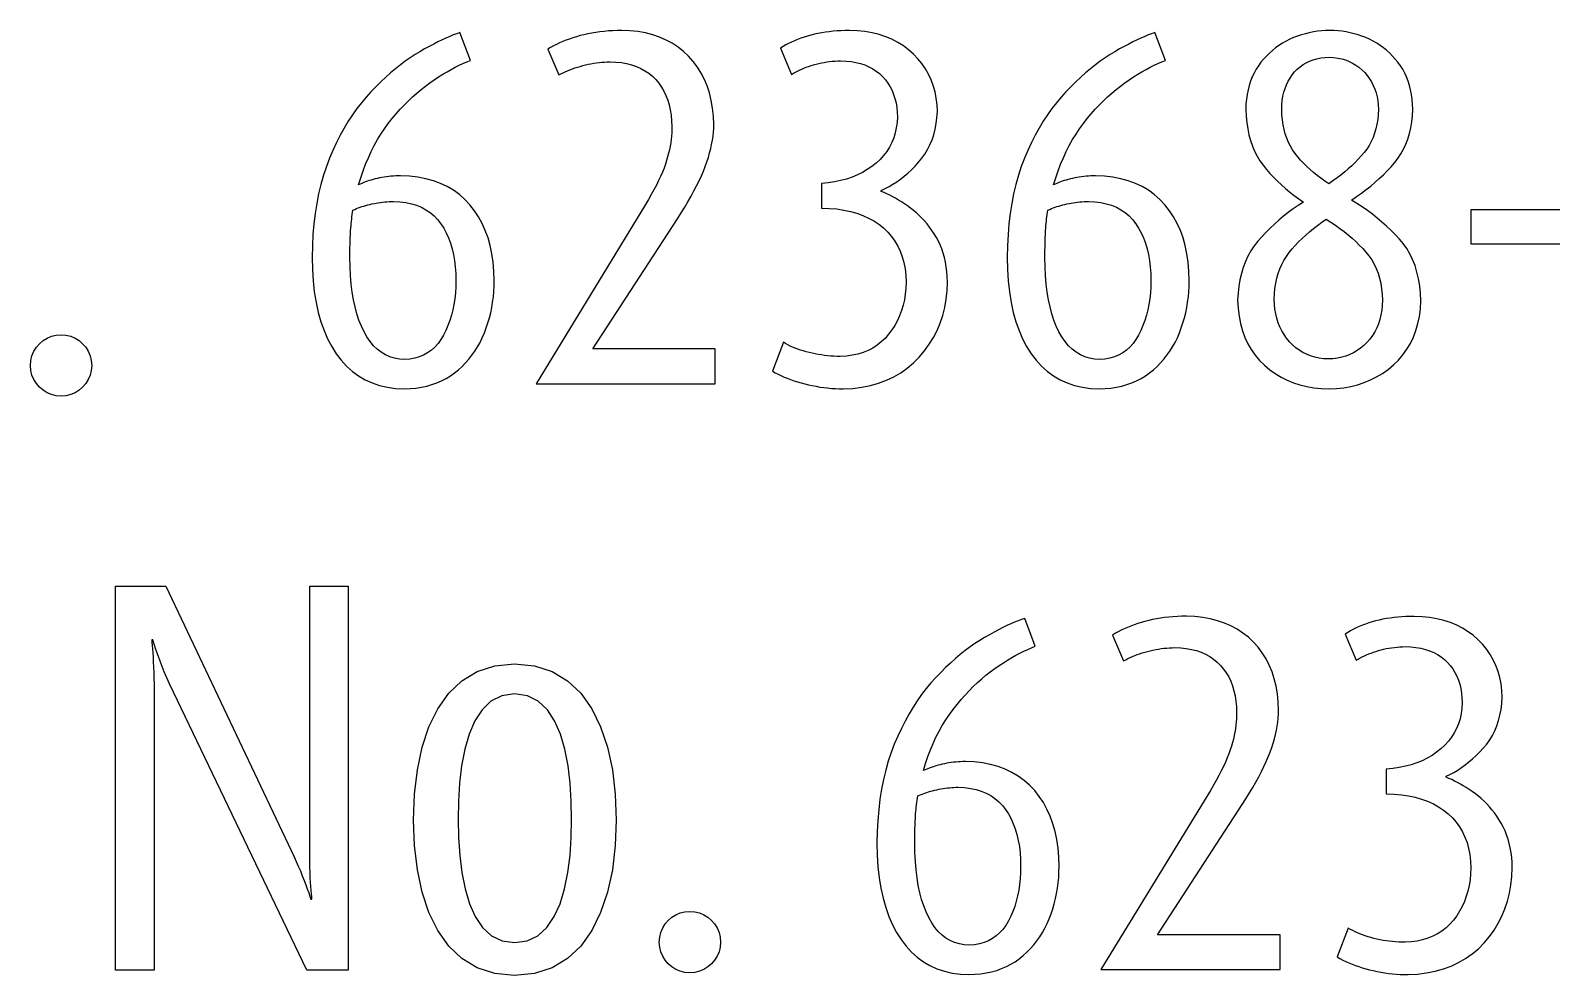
# Model space of a CAD drawing. Header units: inches. Extents: x 0.6 to 61.5, y 0.9 to 41.7.
# Drawn here: x 6.7273 to 6.9776, y 35.2924 to 35.448 of the extents above; entities that cross this region are included whole.
import ezdxf

# ---------------------------------------------------------------- set-up
doc = ezdxf.new("R2010")
doc.units = ezdxf.units.IN
doc.header["$MEASUREMENT"] = 0
doc.layers.add('ARTWORK', color=2, linetype='Continuous')

msp = doc.modelspace()

# ---------------------------------------------------------------- linework, layer by layer
at = {"layer": 'ARTWORK'}
for points in [[(6.8036, 35.40684), (6.8036, 35.40684), (6.80356, 35.40836), (6.80343, 35.40983), (6.80322, 35.41123), (6.80294, 35.41257), (6.80258, 35.41385), (6.80213, 35.41507), (6.80162, 35.41622), (6.80102, 35.41731), (6.80034, 35.41833), (6.79959, 35.41929), (6.79959, 35.41929), (6.79876, 35.42018), (6.79786, 35.42098), (6.79689, 35.42168), (6.79586, 35.4223), (6.79475, 35.42282), (6.79358, 35.42325), (6.79233, 35.42359), (6.79102, 35.42384), (6.78965, 35.424), (6.7882, 35.42407), (6.7882, 35.42407), (6.7878, 35.42407), (6.7874, 35.42405), (6.787, 35.42403), (6.78661, 35.424), (6.78623, 35.42396), (6.78585, 35.42391), (6.78548, 35.42386), (6.78511, 35.42379), (6.78474, 35.42372), (6.78438, 35.42364), (6.78438, 35.42364), (6.78403, 35.42356), (6.78369, 35.42347), (6.78336, 35.42337), (6.78303, 35.42327), (6.78272, 35.42317), (6.78241, 35.42306), (6.78212, 35.42295), (6.78183, 35.42283), (6.78155, 35.42271), (6.78128, 35.42259), (6.78128, 35.42259), (6.78164, 35.42375), (6.78203, 35.42489), (6.78244, 35.42599), (6.78289, 35.42705), (6.78336, 35.42807), (6.78386, 35.42907), (6.7844, 35.43002), (6.78496, 35.43094), (6.78555, 35.43182), (6.78617, 35.43267), (6.78617, 35.43267), (6.78682, 35.43349), (6.78747, 35.43427), (6.78814, 35.43502), (6.78881, 35.43574), (6.78949, 35.43642), (6.79017, 35.43708), (6.79087, 35.4377), (6.79157, 35.43829), (6.79229, 35.43885), (6.79301, 35.43938), (6.79301, 35.43938), (6.79373, 35.43987), (6.79444, 35.44034), (6.79514, 35.44078), (6.79583, 35.4412), (6.7965, 35.44158), (6.79716, 35.44193), (6.79781, 35.44226), (6.79845, 35.44256), (6.79908, 35.44283), (6.7997, 35.44307), (6.79795, 35.44765), (6.79795, 35.44765), (6.79742, 35.44747), (6.79686, 35.44726), (6.79627, 35.44702), (6.79566, 35.44675), (6.79501, 35.44645), (6.79434, 35.44612), (6.79364, 35.44576), (6.79291, 35.44537), (6.79215, 35.44495), (6.79137, 35.4445), (6.79137, 35.4445), (6.79057, 35.44402), (6.78976, 35.4435), (6.78896, 35.44294), (6.78816, 35.44233), (6.78735, 35.44169), (6.78654, 35.44101), (6.78574, 35.44029), (6.78493, 35.43954), (6.78412, 35.43874), (6.78331, 35.4379), (6.78331, 35.4379), (6.78251, 35.43703), (6.78174, 35.4361), (6.78099, 35.43513), (6.78027, 35.43411), (6.77958, 35.43304), (6.77891, 35.43192), (6.77827, 35.43075), (6.77765, 35.42953), (6.77706, 35.42826), (6.77649, 35.42695), (6.77649, 35.42695), (6.77597, 35.42558), (6.77549, 35.42415), (6.77507, 35.42266), (6.7747, 35.42112), (6.77439, 35.41952), (6.77413, 35.41786), (6.77392, 35.41615), (6.77377, 35.41438), (6.77367, 35.41255), (6.77362, 35.41067), (6.77362, 35.41067), (6.77367, 35.40867), (6.77379, 35.40677), (6.77399, 35.40495), (6.77428, 35.40322), (6.77464, 35.40159), (6.77507, 35.40004), (6.77559, 35.39859), (6.77618, 35.39723), (6.77686, 35.39596), (6.7776, 35.39478), (6.7776, 35.39478), (6.77842, 35.3937), (6.77931, 35.39272), (6.78026, 35.39187), (6.78128, 35.39112), (6.78236, 35.39049), (6.78351, 35.38997), (6.78473, 35.38956), (6.78602, 35.38926), (6.78737, 35.38908), (6.78878, 35.389), (6.78878, 35.389), (6.78976, 35.38904), (6.79071, 35.38913), (6.79162, 35.38927), (6.7925, 35.38946), (6.79335, 35.3897), (6.79416, 35.38999), (6.79493, 35.39032), (6.79568, 35.39071), (6.79639, 35.39114), (6.79706, 35.39163), (6.79706, 35.39163), (6.79771, 35.39215), (6.79832, 35.3927), (6.79889, 35.39328), (6.79943, 35.39389), (6.79994, 35.39454), (6.80042, 35.39521), (6.80086, 35.39592), (6.80126, 35.39665), (6.80164, 35.39742), (6.80198, 35.39821), (6.80198, 35.39821), (6.80229, 35.39902), (6.80256, 35.39985), (6.80281, 35.40068), (6.80302, 35.40153), (6.8032, 35.40239), (6.80334, 35.40326), (6.80346, 35.40413), (6.80354, 35.40502), (6.80359, 35.40592), (6.8036, 35.40684), (6.8036, 35.40684)], [(6.83998, 35.38984), (6.83998, 35.39558), (6.81983, 35.39558), (6.83375, 35.41699), (6.83375, 35.41699), (6.83436, 35.41795), (6.83494, 35.41889), (6.83548, 35.41981), (6.83599, 35.4207), (6.83646, 35.42158), (6.83691, 35.42243), (6.83731, 35.42326), (6.83769, 35.42407), (6.83802, 35.42485), (6.83833, 35.42562), (6.83833, 35.42562), (6.8386, 35.42637), (6.83884, 35.42711), (6.83905, 35.42783), (6.83923, 35.42854), (6.83938, 35.42923), (6.83951, 35.42992), (6.83961, 35.43058), (6.83968, 35.43124), (6.83972, 35.43188), (6.83973, 35.43251), (6.83973, 35.43251), (6.83967, 35.43389), (6.83954, 35.43522), (6.83932, 35.43649), (6.83903, 35.43771), (6.83865, 35.43886), (6.8382, 35.43995), (6.83766, 35.44099), (6.83705, 35.44197), (6.83636, 35.44288), (6.83559, 35.44374), (6.83559, 35.44374), (6.83475, 35.44453), (6.83385, 35.44525), (6.8329, 35.44588), (6.83188, 35.44642), (6.83081, 35.44689), (6.82968, 35.44728), (6.82849, 35.44758), (6.82725, 35.4478), (6.82594, 35.44794), (6.82458, 35.44801), (6.82458, 35.44801), (6.82383, 35.44799), (6.8231, 35.44796), (6.82238, 35.44791), (6.82167, 35.44785), (6.82098, 35.44777), (6.82031, 35.44768), (6.81964, 35.44757), (6.81899, 35.44745), (6.81835, 35.4473), (6.81773, 35.44715), (6.81773, 35.44715), (6.81713, 35.44697), (6.81654, 35.44679), (6.81597, 35.44659), (6.81541, 35.44639), (6.81487, 35.44617), (6.81434, 35.44594), (6.81384, 35.4457), (6.81335, 35.44545), (6.81287, 35.44519), (6.81241, 35.44492), (6.81423, 35.44067), (6.81423, 35.44067), (6.81457, 35.44086), (6.81493, 35.44104), (6.81529, 35.44121), (6.81567, 35.44137), (6.81606, 35.44153), (6.81646, 35.44168), (6.81687, 35.44183), (6.81729, 35.44196), (6.81773, 35.44209), (6.81818, 35.44221), (6.81818, 35.44221), (6.81862, 35.44233), (6.81907, 35.44244), (6.81952, 35.44253), (6.81997, 35.44261), (6.82042, 35.44267), (6.82087, 35.44273), (6.82131, 35.44277), (6.82176, 35.4428), (6.82221, 35.44283), (6.82265, 35.44284), (6.82265, 35.44284), (6.82361, 35.4428), (6.82452, 35.4427), (6.82539, 35.44255), (6.82621, 35.44234), (6.82699, 35.44207), (6.82771, 35.44175), (6.8284, 35.44137), (6.82904, 35.44094), (6.82963, 35.44045), (6.83018, 35.43991), (6.83018, 35.43991), (6.83067, 35.43932), (6.83112, 35.43868), (6.83152, 35.43801), (6.83186, 35.4373), (6.83215, 35.43654), (6.83238, 35.43575), (6.83257, 35.43491), (6.8327, 35.43404), (6.83278, 35.43312), (6.83281, 35.43217), (6.83281, 35.43217), (6.83282, 35.43166), (6.8328, 35.43113), (6.83277, 35.43059), (6.83271, 35.43005), (6.83264, 35.4295), (6.83254, 35.42893), (6.83243, 35.42836), (6.83229, 35.42778), (6.83214, 35.42719), (6.83197, 35.42659), (6.83197, 35.42659), (6.83177, 35.42598), (6.83154, 35.42534), (6.83127, 35.42467), (6.83097, 35.42398), (6.83064, 35.42327), (6.83028, 35.42253), (6.82988, 35.42177), (6.82945, 35.42098), (6.82899, 35.42016), (6.8285, 35.41933), (6.8105, 35.38984), (6.83998, 35.38984), (6.83998, 35.38984)], [(6.87819, 35.40658), (6.87819, 35.40658), (6.87816, 35.40744), (6.87809, 35.40827), (6.87799, 35.40908), (6.87786, 35.40986), (6.87769, 35.4106), (6.87749, 35.41133), (6.87726, 35.41202), (6.87699, 35.41268), (6.87669, 35.41332), (6.87636, 35.41392), (6.87636, 35.41392), (6.876, 35.41452), (6.87563, 35.41508), (6.87524, 35.41563), (6.87484, 35.41614), (6.87442, 35.41664), (6.87399, 35.41711), (6.87355, 35.41756), (6.87308, 35.41798), (6.8726, 35.41838), (6.87211, 35.41876), (6.87211, 35.41876), (6.87161, 35.41912), (6.87111, 35.41946), (6.87062, 35.41978), (6.87013, 35.42008), (6.86965, 35.42037), (6.86917, 35.42063), (6.86869, 35.42087), (6.86822, 35.4211), (6.86775, 35.42131), (6.86729, 35.42149), (6.86729, 35.42166), (6.86729, 35.42166), (6.86793, 35.42196), (6.86857, 35.4223), (6.86921, 35.42267), (6.86983, 35.42308), (6.87045, 35.42353), (6.87106, 35.42401), (6.87166, 35.42453), (6.87226, 35.42508), (6.87285, 35.42566), (6.87343, 35.42629), (6.87343, 35.42629), (6.87398, 35.42695), (6.87448, 35.42765), (6.87492, 35.42838), (6.87531, 35.42916), (6.87565, 35.42998), (6.87593, 35.43083), (6.87616, 35.43173), (6.87633, 35.43267), (6.87645, 35.43364), (6.87652, 35.43466), (6.87652, 35.43466), (6.87647, 35.43578), (6.87634, 35.43687), (6.87614, 35.43791), (6.87586, 35.43891), (6.8755, 35.43988), (6.87507, 35.44081), (6.87456, 35.44169), (6.87398, 35.44254), (6.87333, 35.44335), (6.87259, 35.44412), (6.87259, 35.44412), (6.87179, 35.44483), (6.87093, 35.44547), (6.87002, 35.44604), (6.86905, 35.44654), (6.86802, 35.44696), (6.86693, 35.44731), (6.8658, 35.44759), (6.8646, 35.4478), (6.86335, 35.44793), (6.86204, 35.44799), (6.86204, 35.44799), (6.86135, 35.44798), (6.86068, 35.44796), (6.86002, 35.44792), (6.85936, 35.44786), (6.85873, 35.44779), (6.8581, 35.44771), (6.85749, 35.44761), (6.85688, 35.4475), (6.85629, 35.44737), (6.85572, 35.44723), (6.85572, 35.44723), (6.85515, 35.44707), (6.85459, 35.4469), (6.85405, 35.44672), (6.85353, 35.44652), (6.85302, 35.44631), (6.85252, 35.44609), (6.85205, 35.44586), (6.85158, 35.44561), (6.85114, 35.44535), (6.8507, 35.44508), (6.85252, 35.44076), (6.85252, 35.44076), (6.85284, 35.44095), (6.85316, 35.44113), (6.8535, 35.4413), (6.85384, 35.44147), (6.8542, 35.44163), (6.85457, 35.44179), (6.85495, 35.44194), (6.85534, 35.44208), (6.85575, 35.44222), (6.85616, 35.44235), (6.85616, 35.44235), (6.85659, 35.44247), (6.85702, 35.44257), (6.85745, 35.44267), (6.85789, 35.44275), (6.85833, 35.44282), (6.85878, 35.44288), (6.85923, 35.44293), (6.85968, 35.44297), (6.86014, 35.44299), (6.86061, 35.44301), (6.86061, 35.44301), (6.86149, 35.44297), (6.86233, 35.44288), (6.86313, 35.44274), (6.86388, 35.44255), (6.8646, 35.44232), (6.86527, 35.44203), (6.86589, 35.4417), (6.86648, 35.44132), (6.86702, 35.44089), (6.86752, 35.44041), (6.86752, 35.44041), (6.86798, 35.43989), (6.86839, 35.43933), (6.86875, 35.43874), (6.86907, 35.43812), (6.86933, 35.43747), (6.86955, 35.43679), (6.86972, 35.43608), (6.86984, 35.43534), (6.86991, 35.43456), (6.86994, 35.43376), (6.86994, 35.43376), (6.86989, 35.43285), (6.86977, 35.43197), (6.86959, 35.43112), (6.86934, 35.43031), (6.86902, 35.42954), (6.86864, 35.42879), (6.86819, 35.42809), (6.86767, 35.42741), (6.86709, 35.42677), (6.86644, 35.42616), (6.86644, 35.42616), (6.86574, 35.4256), (6.86499, 35.42509), (6.8642, 35.42462), (6.86337, 35.42421), (6.86249, 35.42385), (6.86157, 35.42354), (6.8606, 35.42329), (6.8596, 35.42308), (6.85855, 35.42293), (6.85745, 35.42283), (6.85745, 35.41876), (6.85745, 35.41876), (6.85873, 35.41871), (6.85996, 35.41861), (6.86112, 35.41844), (6.86223, 35.4182), (6.86328, 35.41791), (6.86427, 35.41755), (6.8652, 35.41712), (6.86607, 35.41664), (6.86689, 35.41609), (6.86765, 35.41548), (6.86765, 35.41548), (6.86835, 35.41481), (6.86897, 35.41409), (6.86952, 35.41332), (6.87, 35.41251), (6.87041, 35.41164), (6.87075, 35.41073), (6.87101, 35.40977), (6.8712, 35.40875), (6.87132, 35.40769), (6.87137, 35.40658), (6.87137, 35.40658), (6.87133, 35.40558), (6.87124, 35.40461), (6.87109, 35.40367), (6.87089, 35.40276), (6.87063, 35.40189), (6.87032, 35.40104), (6.86995, 35.40023), (6.86952, 35.39945), (6.86904, 35.3987), (6.86851, 35.39798), (6.86851, 35.39798), (6.86792, 35.39731), (6.86729, 35.39671), (6.86661, 35.39618), (6.86589, 35.39571), (6.86511, 35.39531), (6.86429, 35.39498), (6.86342, 35.39472), (6.86251, 35.39452), (6.86155, 35.39439), (6.86054, 35.39433), (6.86054, 35.39433), (6.86001, 35.39434), (6.85949, 35.39436), (6.85897, 35.39439), (6.85846, 35.39444), (6.85795, 35.3945), (6.85744, 35.39457), (6.85693, 35.39465), (6.85642, 35.39474), (6.85592, 35.39485), (6.85543, 35.39497), (6.85543, 35.39497), (6.85493, 35.39509), (6.85446, 35.39523), (6.854, 35.39537), (6.85355, 35.39553), (6.85312, 35.39569), (6.85271, 35.39587), (6.85231, 35.39605), (6.85193, 35.39625), (6.85156, 35.39645), (6.8512, 35.39666), (6.84937, 35.39191), (6.84937, 35.39191), (6.84983, 35.39165), (6.8503, 35.39141), (6.85079, 35.39117), (6.85129, 35.39094), (6.85182, 35.39073), (6.85236, 35.39052), (6.85292, 35.39033), (6.8535, 35.39014), (6.85409, 35.38997), (6.8547, 35.38981), (6.8547, 35.38981), (6.85532, 35.38966), (6.85594, 35.38953), (6.85657, 35.38941), (6.85719, 35.3893), (6.85782, 35.38922), (6.85846, 35.38914), (6.8591, 35.38908), (6.85974, 35.38904), (6.86039, 35.38901), (6.86104, 35.38899), (6.86104, 35.38899), (6.86259, 35.38908), (6.86408, 35.38927), (6.8655, 35.38955), (6.86685, 35.38993), (6.86814, 35.39041), (6.86935, 35.39098), (6.8705, 35.39165), (6.87158, 35.39241), (6.87259, 35.39327), (6.87354, 35.39423), (6.87354, 35.39423), (6.8744, 35.39526), (6.87518, 35.39633), (6.87587, 35.39745), (6.87647, 35.39861), (6.87698, 35.39983), (6.8774, 35.40108), (6.87773, 35.40239), (6.87797, 35.40374), (6.87812, 35.40513), (6.87819, 35.40658), (6.87819, 35.40658)], [(6.91797, 35.40684), (6.91797, 35.40684), (6.91792, 35.40836), (6.9178, 35.40983), (6.91759, 35.41123), (6.91731, 35.41257), (6.91695, 35.41385), (6.91651, 35.41507), (6.91599, 35.41622), (6.91539, 35.41731), (6.91471, 35.41833), (6.91396, 35.41929), (6.91396, 35.41929), (6.91313, 35.42018), (6.91223, 35.42098), (6.91127, 35.42168), (6.91023, 35.4223), (6.90913, 35.42282), (6.90795, 35.42325), (6.90671, 35.42359), (6.9054, 35.42384), (6.90402, 35.424), (6.90257, 35.42407), (6.90257, 35.42407), (6.90216, 35.42407), (6.90177, 35.42405), (6.90138, 35.42403), (6.90099, 35.424), (6.90061, 35.42396), (6.90023, 35.42391), (6.89985, 35.42386), (6.89949, 35.42379), (6.89912, 35.42372), (6.89876, 35.42364), (6.89876, 35.42364), (6.89841, 35.42356), (6.89806, 35.42347), (6.89773, 35.42337), (6.89741, 35.42327), (6.89709, 35.42317), (6.89678, 35.42306), (6.89649, 35.42295), (6.8962, 35.42283), (6.89592, 35.42271), (6.89565, 35.42259), (6.89565, 35.42259), (6.89601, 35.42375), (6.89639, 35.42489), (6.89681, 35.42599), (6.89726, 35.42705), (6.89773, 35.42807), (6.89824, 35.42907), (6.89877, 35.43002), (6.89934, 35.43094), (6.89993, 35.43182), (6.90055, 35.43267), (6.90055, 35.43267), (6.90119, 35.43349), (6.90185, 35.43427), (6.90251, 35.43502), (6.90318, 35.43574), (6.90386, 35.43642), (6.90455, 35.43708), (6.90525, 35.4377), (6.90595, 35.43829), (6.90666, 35.43885), (6.90739, 35.43938), (6.90739, 35.43938), (6.9081, 35.43987), (6.90881, 35.44034), (6.90951, 35.44078), (6.91019, 35.4412), (6.91087, 35.44158), (6.91153, 35.44193), (6.91218, 35.44226), (6.91282, 35.44256), (6.91345, 35.44283), (6.91407, 35.44307), (6.91232, 35.44765), (6.91232, 35.44765), (6.91179, 35.44747), (6.91123, 35.44726), (6.91064, 35.44702), (6.91003, 35.44675), (6.90938, 35.44645), (6.90871, 35.44612), (6.90801, 35.44576), (6.90728, 35.44537), (6.90652, 35.44495), (6.90573, 35.4445), (6.90573, 35.4445), (6.90494, 35.44402), (6.90414, 35.4435), (6.90333, 35.44294), (6.90253, 35.44233), (6.90173, 35.44169), (6.90092, 35.44101), (6.90011, 35.44029), (6.8993, 35.43954), (6.89849, 35.43874), (6.89768, 35.4379), (6.89768, 35.4379), (6.89688, 35.43703), (6.89611, 35.4361), (6.89537, 35.43513), (6.89465, 35.43411), (6.89395, 35.43304), (6.89328, 35.43192), (6.89264, 35.43075), (6.89202, 35.42953), (6.89144, 35.42826), (6.89087, 35.42695), (6.89087, 35.42695), (6.89034, 35.42558), (6.88987, 35.42415), (6.88945, 35.42266), (6.88908, 35.42112), (6.88877, 35.41952), (6.88851, 35.41786), (6.8883, 35.41615), (6.88815, 35.41438), (6.88804, 35.41255), (6.888, 35.41067), (6.888, 35.41067), (6.88804, 35.40867), (6.88817, 35.40677), (6.88837, 35.40495), (6.88866, 35.40322), (6.88901, 35.40159), (6.88945, 35.40004), (6.88996, 35.39859), (6.89056, 35.39723), (6.89122, 35.39596), (6.89197, 35.39478), (6.89197, 35.39478), (6.89279, 35.3937), (6.89368, 35.39272), (6.89463, 35.39187), (6.89565, 35.39112), (6.89674, 35.39049), (6.89789, 35.38997), (6.89911, 35.38956), (6.90039, 35.38926), (6.90174, 35.38908), (6.90315, 35.389), (6.90315, 35.389), (6.90413, 35.38904), (6.90508, 35.38913), (6.90599, 35.38927), (6.90687, 35.38946), (6.90772, 35.3897), (6.90853, 35.38999), (6.9093, 35.39032), (6.91004, 35.39071), (6.91075, 35.39114), (6.91143, 35.39163), (6.91143, 35.39163), (6.91207, 35.39215), (6.91268, 35.3927), (6.91326, 35.39328), (6.9138, 35.39389), (6.91431, 35.39454), (6.91479, 35.39521), (6.91523, 35.39592), (6.91564, 35.39665), (6.91602, 35.39742), (6.91636, 35.39821), (6.91636, 35.39821), (6.91667, 35.39902), (6.91694, 35.39985), (6.91718, 35.40068), (6.91739, 35.40153), (6.91757, 35.40239), (6.91771, 35.40326), (6.91783, 35.40413), (6.91791, 35.40502), (6.91795, 35.40592), (6.91797, 35.40684), (6.91797, 35.40684)], [(6.9561, 35.4035), (6.9561, 35.4035), (6.95603, 35.40476), (6.9559, 35.40598), (6.95571, 35.40713), (6.95545, 35.40823), (6.95513, 35.40928), (6.95474, 35.41027), (6.95429, 35.4112), (6.95378, 35.41208), (6.9532, 35.4129), (6.95256, 35.41366), (6.95256, 35.41366), (6.95187, 35.41439), (6.95116, 35.4151), (6.95043, 35.41579), (6.94968, 35.41646), (6.94891, 35.41712), (6.94811, 35.41775), (6.94729, 35.41836), (6.94645, 35.41896), (6.94558, 35.41953), (6.94469, 35.42008), (6.94469, 35.42008), (6.94552, 35.42064), (6.94632, 35.42121), (6.94709, 35.4218), (6.94784, 35.42239), (6.94856, 35.423), (6.94925, 35.42362), (6.94992, 35.42425), (6.95056, 35.4249), (6.95118, 35.42556), (6.95176, 35.42623), (6.95176, 35.42623), (6.95231, 35.42693), (6.9528, 35.42767), (6.95324, 35.42845), (6.95363, 35.42926), (6.95396, 35.43012), (6.95423, 35.43102), (6.95445, 35.43196), (6.95461, 35.43293), (6.95471, 35.43395), (6.95476, 35.43501), (6.95476, 35.43501), (6.95473, 35.43585), (6.95466, 35.43667), (6.95456, 35.43746), (6.95441, 35.43822), (6.95423, 35.43895), (6.954, 35.43966), (6.95374, 35.44034), (6.95344, 35.44098), (6.9531, 35.4416), (6.95272, 35.44219), (6.95272, 35.44219), (6.95232, 35.44276), (6.95189, 35.44329), (6.95144, 35.44379), (6.95097, 35.44427), (6.95047, 35.44472), (6.94995, 35.44514), (6.94941, 35.44553), (6.94884, 35.44589), (6.94826, 35.44623), (6.94765, 35.44654), (6.94765, 35.44654), (6.94703, 35.44682), (6.9464, 35.44706), (6.94576, 35.44728), (6.94512, 35.44747), (6.94446, 35.44763), (6.94381, 35.44776), (6.94314, 35.44787), (6.94247, 35.44794), (6.94179, 35.44798), (6.94111, 35.448), (6.94111, 35.448), (6.94042, 35.44798), (6.93974, 35.44794), (6.93907, 35.44787), (6.9384, 35.44776), (6.93773, 35.44763), (6.93708, 35.44747), (6.93643, 35.44728), (6.93578, 35.44706), (6.93515, 35.44682), (6.93451, 35.44654), (6.93451, 35.44654), (6.9339, 35.44623), (6.93331, 35.44589), (6.93274, 35.44553), (6.93219, 35.44514), (6.93166, 35.44472), (6.93116, 35.44427), (6.93067, 35.44379), (6.93021, 35.44329), (6.92978, 35.44276), (6.92936, 35.44219), (6.92936, 35.44219), (6.92898, 35.4416), (6.92864, 35.44098), (6.92833, 35.44034), (6.92807, 35.43966), (6.92784, 35.43895), (6.92765, 35.43822), (6.9275, 35.43746), (6.92739, 35.43667), (6.92731, 35.43585), (6.92728, 35.43501), (6.92728, 35.43501), (6.92733, 35.43389), (6.92743, 35.43282), (6.92759, 35.43179), (6.92779, 35.4308), (6.92805, 35.42986), (6.92836, 35.42896), (6.92872, 35.42811), (6.92914, 35.4273), (6.92961, 35.42654), (6.93012, 35.42582), (6.93012, 35.42582), (6.93068, 35.42513), (6.93126, 35.42446), (6.93187, 35.42381), (6.9325, 35.42317), (6.93315, 35.42256), (6.93382, 35.42196), (6.93452, 35.42138), (6.93525, 35.42082), (6.93599, 35.42027), (6.93676, 35.41975), (6.93676, 35.41975), (6.93591, 35.41919), (6.93508, 35.41862), (6.93427, 35.41803), (6.93348, 35.41741), (6.93272, 35.41678), (6.93198, 35.41612), (6.93127, 35.41544), (6.93058, 35.41475), (6.92991, 35.41403), (6.92926, 35.41329), (6.92926, 35.41329), (6.92866, 35.41252), (6.92812, 35.41171), (6.92764, 35.41085), (6.92722, 35.40994), (6.92685, 35.40899), (6.92655, 35.408), (6.92631, 35.40696), (6.92613, 35.40588), (6.92601, 35.40475), (6.92594, 35.40358), (6.92594, 35.40358), (6.92602, 35.40224), (6.92617, 35.40095), (6.92641, 35.39973), (6.92673, 35.39857), (6.92712, 35.39747), (6.92761, 35.39642), (6.92817, 35.39545), (6.92881, 35.39453), (6.92954, 35.39367), (6.93035, 35.39287), (6.93035, 35.39287), (6.93122, 35.39215), (6.93213, 35.3915), (6.93308, 35.39093), (6.93408, 35.39043), (6.93512, 35.39001), (6.9362, 35.38966), (6.93732, 35.38938), (6.93849, 35.38918), (6.93969, 35.38905), (6.94094, 35.389), (6.94094, 35.389), (6.94219, 35.38905), (6.94339, 35.38918), (6.94455, 35.38939), (6.94567, 35.38967), (6.94676, 35.39002), (6.9478, 35.39046), (6.94881, 35.39096), (6.94977, 35.39154), (6.9507, 35.3922), (6.95158, 35.39293), (6.95158, 35.39293), (6.95241, 35.39373), (6.95315, 35.39459), (6.95381, 35.39551), (6.95438, 35.39648), (6.95488, 35.39751), (6.95529, 35.39859), (6.95561, 35.39974), (6.95586, 35.40093), (6.95602, 35.40219), (6.9561, 35.4035), (6.9561, 35.4035)], [(6.94911, 35.43501), (6.94911, 35.43501), (6.94907, 35.43417), (6.94899, 35.43335), (6.94887, 35.43257), (6.9487, 35.43181), (6.94848, 35.43109), (6.94822, 35.43039), (6.94792, 35.42972), (6.94758, 35.42908), (6.94719, 35.42848), (6.94675, 35.4279), (6.94675, 35.4279), (6.94628, 35.42735), (6.94578, 35.4268), (6.94526, 35.42626), (6.94472, 35.42573), (6.94415, 35.42521), (6.94356, 35.4247), (6.94294, 35.4242), (6.9423, 35.42371), (6.94163, 35.42322), (6.94094, 35.42275), (6.94094, 35.42275), (6.94028, 35.4232), (6.93964, 35.42366), (6.93902, 35.42413), (6.93843, 35.42461), (6.93786, 35.42511), (6.93732, 35.42561), (6.9368, 35.42613), (6.93631, 35.42665), (6.93584, 35.42719), (6.9354, 35.42775), (6.9354, 35.42775), (6.93499, 35.42832), (6.93463, 35.42893), (6.9343, 35.42957), (6.93402, 35.43025), (6.93378, 35.43096), (6.93358, 35.4317), (6.93342, 35.43248), (6.9333, 35.43329), (6.93323, 35.43413), (6.93319, 35.43501), (6.93319, 35.43501), (6.93322, 35.43576), (6.93329, 35.43648), (6.9334, 35.43717), (6.93355, 35.43783), (6.93374, 35.43846), (6.93397, 35.43906), (6.93425, 35.43963), (6.93456, 35.44017), (6.93492, 35.44068), (6.93532, 35.44116), (6.93532, 35.44116), (6.93575, 35.44161), (6.93622, 35.44201), (6.93671, 35.44237), (6.93724, 35.44268), (6.93779, 35.44295), (6.93838, 35.44317), (6.93899, 35.44335), (6.93964, 35.44348), (6.94032, 35.44356), (6.94103, 35.44359), (6.94103, 35.44359), (6.94174, 35.44355), (6.94242, 35.44346), (6.94307, 35.44332), (6.9437, 35.44314), (6.9443, 35.44291), (6.94486, 35.44263), (6.9454, 35.44231), (6.94591, 35.44195), (6.94639, 35.44154), (6.94685, 35.44108), (6.94685, 35.44108), (6.94727, 35.44058), (6.94765, 35.44006), (6.94798, 35.43952), (6.94827, 35.43895), (6.94852, 35.43835), (6.94872, 35.43773), (6.94888, 35.43709), (6.949, 35.43642), (6.94908, 35.43573), (6.94911, 35.43501)], [(6.79728, 35.40684), (6.79728, 35.40684), (6.79727, 35.40581), (6.79721, 35.40481), (6.79711, 35.40384), (6.79697, 35.4029), (6.79679, 35.40199), (6.79656, 35.4011), (6.7963, 35.40024), (6.79599, 35.39941), (6.79564, 35.39861), (6.79526, 35.39784), (6.79526, 35.39784), (6.79483, 35.39711), (6.79435, 35.39645), (6.79382, 35.39587), (6.79326, 35.39536), (6.79264, 35.39492), (6.79198, 35.39456), (6.79127, 35.39426), (6.79052, 35.39404), (6.78972, 35.3939), (6.78887, 35.39382), (6.78887, 35.39382), (6.78801, 35.39388), (6.78719, 35.39403), (6.78642, 35.39427), (6.78568, 35.3946), (6.78499, 35.39501), (6.78434, 35.39551), (6.78373, 35.3961), (6.78317, 35.39678), (6.78265, 35.39754), (6.78217, 35.39839), (6.78217, 35.39839), (6.78173, 35.39932), (6.78134, 35.40031), (6.781, 35.40136), (6.78069, 35.40248), (6.78044, 35.40367), (6.78023, 35.40493), (6.78007, 35.40625), (6.77995, 35.40763), (6.77988, 35.40908), (6.77985, 35.4106), (6.77985, 35.4106), (6.77985, 35.41103), (6.77985, 35.41145), (6.77986, 35.41187), (6.77986, 35.41229), (6.77987, 35.4127), (6.77988, 35.41311), (6.7799, 35.41351), (6.77991, 35.41391), (6.77993, 35.4143), (6.77995, 35.41468), (6.77995, 35.41468), (6.77997, 35.41507), (6.78, 35.41545), (6.78003, 35.41583), (6.78007, 35.41621), (6.78011, 35.41658), (6.78015, 35.41695), (6.78019, 35.41732), (6.78024, 35.41769), (6.7803, 35.41806), (6.78035, 35.41842), (6.78035, 35.41842), (6.78064, 35.41854), (6.78093, 35.41866), (6.78122, 35.41878), (6.78152, 35.41889), (6.78183, 35.41899), (6.78215, 35.41909), (6.78247, 35.41919), (6.7828, 35.41928), (6.78314, 35.41936), (6.78348, 35.41943), (6.78348, 35.41943), (6.78382, 35.41951), (6.78417, 35.41958), (6.78452, 35.41964), (6.78487, 35.4197), (6.78523, 35.41974), (6.78558, 35.41978), (6.78594, 35.41981), (6.7863, 35.41983), (6.78667, 35.41984), (6.78703, 35.41985), (6.78703, 35.41985), (6.78806, 35.41979), (6.78904, 35.41967), (6.78996, 35.41948), (6.79082, 35.41921), (6.79162, 35.41888), (6.79237, 35.41848), (6.79306, 35.41801), (6.7937, 35.41747), (6.79428, 35.41686), (6.79481, 35.41618), (6.79481, 35.41618), (6.79528, 35.41545), (6.79571, 35.41467), (6.79608, 35.41385), (6.7964, 35.41298), (6.79667, 35.41207), (6.7969, 35.41111), (6.79707, 35.41011), (6.79719, 35.40906), (6.79726, 35.40797), (6.79728, 35.40684)], [(6.91165, 35.40684), (6.91165, 35.40684), (6.91163, 35.40581), (6.91158, 35.40481), (6.91148, 35.40384), (6.91134, 35.4029), (6.91116, 35.40199), (6.91093, 35.4011), (6.91067, 35.40024), (6.91036, 35.39941), (6.91001, 35.39861), (6.90962, 35.39784), (6.90962, 35.39784), (6.90919, 35.39711), (6.90872, 35.39645), (6.9082, 35.39587), (6.90763, 35.39536), (6.90702, 35.39492), (6.90636, 35.39456), (6.90565, 35.39426), (6.9049, 35.39404), (6.90409, 35.3939), (6.90325, 35.39382), (6.90325, 35.39382), (6.90239, 35.39388), (6.90157, 35.39403), (6.90079, 35.39427), (6.90006, 35.3946), (6.89937, 35.39501), (6.89872, 35.39551), (6.89811, 35.3961), (6.89754, 35.39678), (6.89702, 35.39754), (6.89654, 35.39839), (6.89654, 35.39839), (6.8961, 35.39932), (6.89571, 35.40031), (6.89537, 35.40136), (6.89507, 35.40248), (6.89481, 35.40367), (6.8946, 35.40493), (6.89444, 35.40625), (6.89433, 35.40763), (6.89426, 35.40908), (6.89423, 35.4106), (6.89423, 35.4106), (6.89423, 35.41103), (6.89423, 35.41145), (6.89423, 35.41187), (6.89424, 35.41229), (6.89424, 35.4127), (6.89425, 35.41311), (6.89427, 35.41351), (6.89428, 35.41391), (6.8943, 35.4143), (6.89432, 35.41468), (6.89432, 35.41468), (6.89434, 35.41507), (6.89437, 35.41545), (6.8944, 35.41583), (6.89443, 35.41621), (6.89447, 35.41658), (6.89451, 35.41695), (6.89456, 35.41732), (6.89461, 35.41769), (6.89466, 35.41806), (6.89472, 35.41842), (6.89472, 35.41842), (6.89501, 35.41854), (6.8953, 35.41866), (6.8956, 35.41878), (6.8959, 35.41889), (6.89621, 35.41899), (6.89652, 35.41909), (6.89685, 35.41919), (6.89717, 35.41928), (6.89751, 35.41936), (6.89784, 35.41943), (6.89784, 35.41943), (6.89819, 35.41951), (6.89854, 35.41958), (6.89889, 35.41964), (6.89924, 35.4197), (6.8996, 35.41974), (6.89995, 35.41978), (6.90031, 35.41981), (6.90067, 35.41983), (6.90103, 35.41984), (6.9014, 35.41985), (6.9014, 35.41985), (6.90243, 35.41979), (6.9034, 35.41967), (6.90432, 35.41948), (6.90519, 35.41921), (6.90599, 35.41888), (6.90674, 35.41848), (6.90744, 35.41801), (6.90807, 35.41747), (6.90865, 35.41686), (6.90918, 35.41618), (6.90918, 35.41618), (6.90965, 35.41545), (6.91008, 35.41467), (6.91045, 35.41385), (6.91078, 35.41298), (6.91105, 35.41207), (6.91127, 35.41111), (6.91144, 35.41011), (6.91156, 35.40906), (6.91163, 35.40797), (6.91165, 35.40684)], [(6.94978, 35.40358), (6.94978, 35.40358), (6.94974, 35.40274), (6.94965, 35.40194), (6.94951, 35.40116), (6.94933, 35.40042), (6.9491, 35.39971), (6.94882, 35.39904), (6.94849, 35.39839), (6.94812, 35.39778), (6.94769, 35.3972), (6.94722, 35.39665), (6.94722, 35.39665), (6.94671, 35.39615), (6.94617, 35.39569), (6.94561, 35.39529), (6.94502, 35.39494), (6.94439, 35.39464), (6.94374, 35.39439), (6.94306, 35.3942), (6.94235, 35.39405), (6.94162, 35.39396), (6.94085, 35.39391), (6.94085, 35.39391), (6.94007, 35.39396), (6.93933, 35.39406), (6.93862, 35.39421), (6.93794, 35.39442), (6.93728, 35.39468), (6.93666, 35.39499), (6.93606, 35.39535), (6.9355, 35.39577), (6.93496, 35.39624), (6.93446, 35.39676), (6.93446, 35.39676), (6.93399, 35.39733), (6.93357, 35.39793), (6.9332, 35.39855), (6.93288, 35.39921), (6.9326, 35.39989), (6.93237, 35.40061), (6.9322, 35.40135), (6.93206, 35.40212), (6.93198, 35.40292), (6.93194, 35.40375), (6.93194, 35.40375), (6.93198, 35.40466), (6.93207, 35.40554), (6.9322, 35.40639), (6.93238, 35.40721), (6.9326, 35.40799), (6.93287, 35.40875), (6.93319, 35.40947), (6.93355, 35.41015), (6.93396, 35.41081), (6.93442, 35.41143), (6.93442, 35.41143), (6.93491, 35.41203), (6.93543, 35.41261), (6.93597, 35.41319), (6.93654, 35.41376), (6.93714, 35.41431), (6.93776, 35.41485), (6.93841, 35.41539), (6.93909, 35.41591), (6.9398, 35.41642), (6.94053, 35.41691), (6.94053, 35.41691), (6.94129, 35.41642), (6.94204, 35.41592), (6.94275, 35.4154), (6.94345, 35.41488), (6.94411, 35.41434), (6.94476, 35.41379), (6.94537, 35.41324), (6.94596, 35.41267), (6.94652, 35.41209), (6.94706, 35.4115), (6.94706, 35.4115), (6.94755, 35.41088), (6.948, 35.41023), (6.9484, 35.40953), (6.94875, 35.4088), (6.94905, 35.40803), (6.94929, 35.40722), (6.94949, 35.40637), (6.94964, 35.40548), (6.94973, 35.40455), (6.94978, 35.40358)], [(6.98091, 35.41849), (6.96432, 35.41849), (6.96432, 35.41285), (6.98091, 35.41285), (6.98091, 35.41849), (6.98091, 35.41849)], [(6.73231, 35.38778), (6.73231, 35.38778), (6.7315, 35.38785), (6.73073, 35.38804), (6.73001, 35.38835), (6.72935, 35.38877), (6.72876, 35.38927), (6.72825, 35.38987), (6.72784, 35.39053), (6.72753, 35.39125), (6.72734, 35.39202), (6.72727, 35.39283), (6.72727, 35.39283), (6.72734, 35.39366), (6.72753, 35.39445), (6.72784, 35.39518), (6.72825, 35.39584), (6.72876, 35.39643), (6.72935, 35.39693), (6.73001, 35.39734), (6.73073, 35.39765), (6.7315, 35.39784), (6.73231, 35.3979), (6.73231, 35.3979), (6.73312, 35.39784), (6.7339, 35.39765), (6.73462, 35.39734), (6.73528, 35.39693), (6.73587, 35.39643), (6.73637, 35.39584), (6.73679, 35.39518), (6.7371, 35.39445), (6.73729, 35.39366), (6.73736, 35.39283), (6.73736, 35.39283), (6.73729, 35.39202), (6.7371, 35.39125), (6.73679, 35.39053), (6.73637, 35.38987), (6.73587, 35.38927), (6.73528, 35.38877), (6.73462, 35.38835), (6.7339, 35.38804), (6.73312, 35.38785), (6.73231, 35.38778), (6.73231, 35.38778)], [(6.77276, 35.29331), (6.75018, 35.34042), (6.75018, 35.34042), (6.74971, 35.34144), (6.7493, 35.3424), (6.74893, 35.34331), (6.74861, 35.34416), (6.74833, 35.34493), (6.74809, 35.34564), (6.74788, 35.34627), (6.7477, 35.34682), (6.74755, 35.34728), (6.74743, 35.34766), (6.74723, 35.34766), (6.74723, 35.34766), (6.74727, 35.34723), (6.74731, 35.34674), (6.74736, 35.34617), (6.74741, 35.34553), (6.74746, 35.34482), (6.7475, 35.34404), (6.74755, 35.3432), (6.74758, 35.3423), (6.7476, 35.34134), (6.74761, 35.34032), (6.74761, 35.29331), (6.74127, 35.29331), (6.74127, 35.35649), (6.74954, 35.35649), (6.77066, 35.31196), (6.77066, 35.31196), (6.77102, 35.3112), (6.77136, 35.31042), (6.7717, 35.30963), (6.77202, 35.30884), (6.77231, 35.30808), (6.77259, 35.30734), (6.77284, 35.30666), (6.77307, 35.30602), (6.77326, 35.30546), (6.77341, 35.30498), (6.77361, 35.30498), (6.77361, 35.30498), (6.77357, 35.30537), (6.77353, 35.30585), (6.77348, 35.30641), (6.77343, 35.30704), (6.77338, 35.30774), (6.77333, 35.30851), (6.77329, 35.30935), (6.77326, 35.31025), (6.77324, 35.31121), (6.77323, 35.31223), (6.77323, 35.35649), (6.77957, 35.35649), (6.77957, 35.29331), (6.77276, 35.29331), (6.77276, 35.29331)], [(6.93292, 35.2934), (6.93292, 35.29913), (6.91276, 35.29913), (6.92668, 35.32056), (6.92668, 35.32056), (6.9273, 35.32152), (6.92788, 35.32246), (6.92842, 35.32337), (6.92893, 35.32427), (6.92941, 35.32514), (6.92985, 35.32599), (6.93026, 35.32682), (6.93063, 35.32763), (6.93097, 35.32842), (6.93128, 35.32918), (6.93128, 35.32918), (6.93155, 35.32993), (6.93179, 35.33067), (6.932, 35.33139), (6.93218, 35.3321), (6.93233, 35.3328), (6.93246, 35.33348), (6.93255, 35.33414), (6.93262, 35.3348), (6.93266, 35.33543), (6.93267, 35.33606), (6.93267, 35.33606), (6.93261, 35.33745), (6.93248, 35.33878), (6.93227, 35.34005), (6.93197, 35.34127), (6.9316, 35.34242), (6.93115, 35.34352), (6.93061, 35.34455), (6.93, 35.34553), (6.92931, 35.34645), (6.92854, 35.34731), (6.92854, 35.34731), (6.9277, 35.3481), (6.9268, 35.3488), (6.92585, 35.34943), (6.92483, 35.34998), (6.92376, 35.35044), (6.92263, 35.35083), (6.92144, 35.35113), (6.9202, 35.35135), (6.91889, 35.3515), (6.91753, 35.35156), (6.91753, 35.35156), (6.91678, 35.35155), (6.91605, 35.35152), (6.91533, 35.35147), (6.91462, 35.35141), (6.91393, 35.35133), (6.91326, 35.35124), (6.91259, 35.35112), (6.91194, 35.351), (6.9113, 35.35086), (6.91068, 35.3507), (6.91068, 35.3507), (6.91008, 35.35053), (6.90949, 35.35035), (6.90892, 35.35015), (6.90836, 35.34995), (6.90782, 35.34973), (6.90729, 35.3495), (6.90679, 35.34926), (6.9063, 35.34901), (6.90582, 35.34875), (6.90536, 35.34847), (6.90718, 35.34422), (6.90718, 35.34422), (6.90752, 35.34441), (6.90788, 35.34459), (6.90824, 35.34477), (6.90862, 35.34493), (6.90901, 35.34509), (6.9094, 35.34524), (6.90981, 35.34539), (6.91024, 35.34552), (6.91067, 35.34566), (6.91111, 35.34578), (6.91111, 35.34578), (6.91156, 35.34589), (6.91201, 35.346), (6.91246, 35.34609), (6.91291, 35.34616), (6.91336, 35.34623), (6.91381, 35.34629), (6.91426, 35.34633), (6.91471, 35.34636), (6.91516, 35.34638), (6.91561, 35.34639), (6.91561, 35.34639), (6.91657, 35.34635), (6.91747, 35.34626), (6.91834, 35.34611), (6.91916, 35.3459), (6.91993, 35.34563), (6.92066, 35.34531), (6.92135, 35.34493), (6.92198, 35.3445), (6.92258, 35.34401), (6.92313, 35.34346), (6.92313, 35.34346), (6.92362, 35.34287), (6.92407, 35.34224), (6.92447, 35.34156), (6.92481, 35.34085), (6.9251, 35.3401), (6.92533, 35.3393), (6.92552, 35.33847), (6.92565, 35.33759), (6.92573, 35.33668), (6.92576, 35.33572), (6.92576, 35.33572), (6.92577, 35.33521), (6.92575, 35.33468), (6.92572, 35.33415), (6.92566, 35.33361), (6.92559, 35.33305), (6.92549, 35.33249), (6.92538, 35.33192), (6.92524, 35.33134), (6.92509, 35.33075), (6.92492, 35.33015), (6.92492, 35.33015), (6.92472, 35.32954), (6.92449, 35.3289), (6.92422, 35.32823), (6.92392, 35.32754), (6.92359, 35.32683), (6.92323, 35.32609), (6.92283, 35.32533), (6.9224, 35.32454), (6.92194, 35.32373), (6.92145, 35.32289), (6.90343, 35.2934), (6.93292, 35.2934), (6.93292, 35.2934)], [(6.89655, 35.31039), (6.89655, 35.31039), (6.8965, 35.31192), (6.89638, 35.31338), (6.89617, 35.31479), (6.89589, 35.31613), (6.89552, 35.31741), (6.89508, 35.31862), (6.89456, 35.31978), (6.89397, 35.32087), (6.89329, 35.32189), (6.89254, 35.32286), (6.89254, 35.32286), (6.89171, 35.32375), (6.89081, 35.32454), (6.88984, 35.32525), (6.8888, 35.32586), (6.8877, 35.32638), (6.88652, 35.32681), (6.88528, 35.32715), (6.88397, 35.32741), (6.88258, 35.32757), (6.88114, 35.32764), (6.88114, 35.32764), (6.88073, 35.32763), (6.88034, 35.32761), (6.87995, 35.32759), (6.87956, 35.32755), (6.87918, 35.32751), (6.8788, 35.32747), (6.87842, 35.32741), (6.87806, 35.32735), (6.87769, 35.32728), (6.87733, 35.3272), (6.87733, 35.3272), (6.87698, 35.32712), (6.87663, 35.32702), (6.8763, 35.32693), (6.87598, 35.32683), (6.87566, 35.32672), (6.87535, 35.32662), (6.87506, 35.32651), (6.87477, 35.32639), (6.87449, 35.32627), (6.87422, 35.32615), (6.87422, 35.32615), (6.87458, 35.32732), (6.87496, 35.32845), (6.87538, 35.32955), (6.87582, 35.33061), (6.8763, 35.33164), (6.87681, 35.33263), (6.87734, 35.33358), (6.87791, 35.3345), (6.8785, 35.33539), (6.87912, 35.33623), (6.87912, 35.33623), (6.87977, 35.33705), (6.88042, 35.33783), (6.88108, 35.33858), (6.88176, 35.3393), (6.88243, 35.33999), (6.88312, 35.34064), (6.88382, 35.34126), (6.88452, 35.34185), (6.88523, 35.34241), (6.88596, 35.34294), (6.88596, 35.34294), (6.88668, 35.34344), (6.88739, 35.3439), (6.88809, 35.34434), (6.88877, 35.34475), (6.88945, 35.34514), (6.89011, 35.34549), (6.89076, 35.34582), (6.8914, 35.34611), (6.89202, 35.34638), (6.89264, 35.34662), (6.8909, 35.3512), (6.8909, 35.3512), (6.89037, 35.35103), (6.88981, 35.35082), (6.88922, 35.35058), (6.88861, 35.35031), (6.88796, 35.35001), (6.88729, 35.34968), (6.88658, 35.34932), (6.88585, 35.34893), (6.88509, 35.34851), (6.8843, 35.34807), (6.8843, 35.34807), (6.88351, 35.34758), (6.88271, 35.34706), (6.8819, 35.3465), (6.8811, 35.3459), (6.8803, 35.34526), (6.87949, 35.34458), (6.87868, 35.34386), (6.87788, 35.3431), (6.87707, 35.3423), (6.87626, 35.34147), (6.87626, 35.34147), (6.87546, 35.34059), (6.87469, 35.33966), (6.87394, 35.33869), (6.87322, 35.33766), (6.87253, 35.33659), (6.87186, 35.33547), (6.87122, 35.3343), (6.8706, 35.33308), (6.87001, 35.33181), (6.86944, 35.3305), (6.86944, 35.3305), (6.86891, 35.32913), (6.86844, 35.3277), (6.86802, 35.32622), (6.86765, 35.32468), (6.86734, 35.32308), (6.86708, 35.32142), (6.86687, 35.31971), (6.86671, 35.31794), (6.86661, 35.31611), (6.86657, 35.31422), (6.86657, 35.31422), (6.86661, 35.31222), (6.86674, 35.31032), (6.86694, 35.3085), (6.86723, 35.30677), (6.86759, 35.30514), (6.86802, 35.30359), (6.86854, 35.30214), (6.86913, 35.30078), (6.8698, 35.29951), (6.87055, 35.29833), (6.87055, 35.29833), (6.87137, 35.29725), (6.87225, 35.29628), (6.87321, 35.29542), (6.87422, 35.29468), (6.87531, 35.29405), (6.87646, 35.29353), (6.87768, 35.29312), (6.87896, 35.29282), (6.88032, 35.29264), (6.88173, 35.29257), (6.88173, 35.29257), (6.88271, 35.29261), (6.88366, 35.2927), (6.88457, 35.29283), (6.88545, 35.29302), (6.88629, 35.29326), (6.8871, 35.29354), (6.88788, 35.29388), (6.88863, 35.29426), (6.88934, 35.29469), (6.89001, 35.29518), (6.89001, 35.29518), (6.89065, 35.2957), (6.89126, 35.29626), (6.89184, 35.29684), (6.89238, 35.29745), (6.89289, 35.2981), (6.89337, 35.29877), (6.89381, 35.29948), (6.89422, 35.30021), (6.89459, 35.30097), (6.89493, 35.30176), (6.89493, 35.30176), (6.89524, 35.30257), (6.89551, 35.3034), (6.89576, 35.30423), (6.89597, 35.30508), (6.89615, 35.30594), (6.89629, 35.30681), (6.89641, 35.30768), (6.89649, 35.30857), (6.89654, 35.30947), (6.89655, 35.31039), (6.89655, 35.31039)], [(6.97114, 35.31014), (6.97114, 35.31014), (6.97111, 35.311), (6.97104, 35.31183), (6.97094, 35.31263), (6.97081, 35.31341), (6.97064, 35.31416), (6.97044, 35.31488), (6.97021, 35.31557), (6.96994, 35.31624), (6.96964, 35.31688), (6.96931, 35.31749), (6.96931, 35.31749), (6.96895, 35.31808), (6.96858, 35.31864), (6.96819, 35.31918), (6.96779, 35.3197), (6.96737, 35.3202), (6.96694, 35.32067), (6.96649, 35.32112), (6.96603, 35.32154), (6.96555, 35.32194), (6.96506, 35.32232), (6.96506, 35.32232), (6.96455, 35.32268), (6.96406, 35.32302), (6.96356, 35.32334), (6.96308, 35.32364), (6.96259, 35.32392), (6.96211, 35.32419), (6.96164, 35.32443), (6.96117, 35.32466), (6.9607, 35.32487), (6.96024, 35.32506), (6.96024, 35.32522), (6.96024, 35.32522), (6.96088, 35.32553), (6.96152, 35.32586), (6.96216, 35.32624), (6.96278, 35.32665), (6.9634, 35.32709), (6.96401, 35.32758), (6.96461, 35.32809), (6.96521, 35.32864), (6.9658, 35.32923), (6.96637, 35.32985), (6.96637, 35.32985), (6.96693, 35.33051), (6.96742, 35.3312), (6.96787, 35.33194), (6.96826, 35.33272), (6.9686, 35.33354), (6.96888, 35.33439), (6.96911, 35.33529), (6.96928, 35.33622), (6.9694, 35.3372), (6.96947, 35.33821), (6.96947, 35.33821), (6.96942, 35.33934), (6.96929, 35.34042), (6.96908, 35.34147), (6.9688, 35.34247), (6.96844, 35.34343), (6.96801, 35.34436), (6.96751, 35.34525), (6.96693, 35.34609), (6.96627, 35.3469), (6.96554, 35.34767), (6.96554, 35.34767), (6.96474, 35.34838), (6.96388, 35.34902), (6.96296, 35.34959), (6.96199, 35.35009), (6.96096, 35.35051), (6.95988, 35.35086), (6.95874, 35.35114), (6.95754, 35.35135), (6.95628, 35.35148), (6.95497, 35.35154), (6.95497, 35.35154), (6.95429, 35.35153), (6.95362, 35.35151), (6.95296, 35.35147), (6.95231, 35.35142), (6.95168, 35.35135), (6.95105, 35.35127), (6.95044, 35.35117), (6.94983, 35.35106), (6.94924, 35.35093), (6.94865, 35.35078), (6.94865, 35.35078), (6.94808, 35.35062), (6.94753, 35.35045), (6.94699, 35.35027), (6.94647, 35.35007), (6.94596, 35.34986), (6.94547, 35.34964), (6.94499, 35.34941), (6.94453, 35.34916), (6.94408, 35.3489), (6.94365, 35.34863), (6.94547, 35.34432), (6.94547, 35.34432), (6.94579, 35.34451), (6.94611, 35.34469), (6.94644, 35.34486), (6.94679, 35.34503), (6.94715, 35.34519), (6.94751, 35.34535), (6.94789, 35.3455), (6.94829, 35.34564), (6.94869, 35.34578), (6.94911, 35.3459), (6.94911, 35.3459), (6.94954, 35.34602), (6.94997, 35.34613), (6.9504, 35.34623), (6.95084, 35.34631), (6.95128, 35.34638), (6.95173, 35.34644), (6.95218, 35.34649), (6.95263, 35.34652), (6.95309, 35.34655), (6.95356, 35.34656), (6.95356, 35.34656), (6.95444, 35.34652), (6.95528, 35.34643), (6.95608, 35.3463), (6.95683, 35.34611), (6.95754, 35.34588), (6.95822, 35.3456), (6.95884, 35.34527), (6.95943, 35.34488), (6.95997, 35.34445), (6.96047, 35.34397), (6.96047, 35.34397), (6.96093, 35.34345), (6.96134, 35.34289), (6.9617, 35.34231), (6.96201, 35.34169), (6.96228, 35.34104), (6.9625, 35.34035), (6.96266, 35.33964), (6.96279, 35.33889), (6.96286, 35.33812), (6.96289, 35.33731), (6.96289, 35.33731), (6.96284, 35.3364), (6.96272, 35.33552), (6.96254, 35.33467), (6.96229, 35.33386), (6.96197, 35.33309), (6.96159, 35.33235), (6.96114, 35.33164), (6.96062, 35.33097), (6.96004, 35.33033), (6.95939, 35.32972), (6.95939, 35.32972), (6.95868, 35.32916), (6.95794, 35.32864), (6.95715, 35.32818), (6.95631, 35.32777), (6.95544, 35.32741), (6.95451, 35.3271), (6.95355, 35.32685), (6.95254, 35.32664), (6.95149, 35.32649), (6.95039, 35.32639), (6.95039, 35.32232), (6.95039, 35.32232), (6.95167, 35.32227), (6.9529, 35.32216), (6.95406, 35.32199), (6.95517, 35.32176), (6.95622, 35.32146), (6.95721, 35.32111), (6.95815, 35.32068), (6.95902, 35.3202), (6.95984, 35.31965), (6.9606, 35.31904), (6.9606, 35.31904), (6.96129, 35.31837), (6.96191, 35.31766), (6.96246, 35.31689), (6.96294, 35.31607), (6.96335, 35.31521), (6.96369, 35.31429), (6.96395, 35.31333), (6.96414, 35.31232), (6.96426, 35.31125), (6.96431, 35.31014), (6.96431, 35.31014), (6.96427, 35.30914), (6.96418, 35.30817), (6.96403, 35.30723), (6.96383, 35.30632), (6.96357, 35.30545), (6.96326, 35.3046), (6.96289, 35.30379), (6.96247, 35.30301), (6.96199, 35.30226), (6.96146, 35.30154), (6.96146, 35.30154), (6.96087, 35.30088), (6.96024, 35.30028), (6.95956, 35.29974), (6.95883, 35.29928), (6.95806, 35.29888), (6.95724, 35.29854), (6.95637, 35.29828), (6.95546, 35.29808), (6.9545, 35.29794), (6.95349, 35.29788), (6.95349, 35.29788), (6.95296, 35.29789), (6.95244, 35.29791), (6.95192, 35.29795), (6.95141, 35.29799), (6.95089, 35.29805), (6.95038, 35.29812), (6.94988, 35.2982), (6.94937, 35.2983), (6.94887, 35.2984), (6.94837, 35.29852), (6.94837, 35.29852), (6.94788, 35.29865), (6.94741, 35.29878), (6.94695, 35.29893), (6.9465, 35.29909), (6.94607, 35.29925), (6.94566, 35.29943), (6.94526, 35.29961), (6.94487, 35.2998), (6.94451, 35.3), (6.94415, 35.30021), (6.94231, 35.29546), (6.94231, 35.29546), (6.94276, 35.29521), (6.94324, 35.29496), (6.94373, 35.29473), (6.94424, 35.2945), (6.94477, 35.29429), (6.94531, 35.29408), (6.94587, 35.29389), (6.94645, 35.2937), (6.94704, 35.29353), (6.94765, 35.29336), (6.94765, 35.29336), (6.94827, 35.29321), (6.94889, 35.29308), (6.94951, 35.29296), (6.95014, 35.29286), (6.95077, 35.29277), (6.95141, 35.2927), (6.95204, 35.29264), (6.95269, 35.2926), (6.95333, 35.29257), (6.95399, 35.29256), (6.95399, 35.29256), (6.95554, 35.29265), (6.95703, 35.29283), (6.95845, 35.29311), (6.9598, 35.29349), (6.96109, 35.29397), (6.9623, 35.29454), (6.96346, 35.2952), (6.96454, 35.29596), (6.96555, 35.29682), (6.9665, 35.29778), (6.9665, 35.29778), (6.96736, 35.29881), (6.96814, 35.29989), (6.96882, 35.30101), (6.96942, 35.30217), (6.96993, 35.30339), (6.97035, 35.30465), (6.97068, 35.30595), (6.97092, 35.3073), (6.97107, 35.3087), (6.97114, 35.31014), (6.97114, 35.31014)], [(6.80696, 35.2924), (6.80696, 35.2924), (6.80368, 35.29273), (6.80078, 35.29368), (6.79827, 35.29521), (6.79611, 35.29727), (6.79431, 35.2998), (6.79286, 35.30277), (6.79175, 35.30613), (6.79096, 35.30982), (6.7905, 35.31379), (6.79034, 35.31801), (6.79034, 35.31801), (6.7905, 35.32228), (6.79096, 35.32629), (6.79175, 35.33), (6.79286, 35.33337), (6.79431, 35.33634), (6.79611, 35.33887), (6.79827, 35.34092), (6.80078, 35.34245), (6.80368, 35.34339), (6.80696, 35.34372), (6.80696, 35.34372), (6.81023, 35.34339), (6.81314, 35.34245), (6.81567, 35.34092), (6.81783, 35.33887), (6.81965, 35.33634), (6.82111, 35.33337), (6.82224, 35.33), (6.82304, 35.32629), (6.82351, 35.32228), (6.82366, 35.31801), (6.82366, 35.31801), (6.82351, 35.31379), (6.82304, 35.30982), (6.82224, 35.30613), (6.82111, 35.30277), (6.81965, 35.2998), (6.81783, 35.29727), (6.81567, 35.29521), (6.81314, 35.29368), (6.81023, 35.29273), (6.80696, 35.2924), (6.80696, 35.2924)], [(6.80696, 35.33876), (6.80696, 35.33876), (6.80484, 35.33845), (6.80306, 35.33756), (6.80159, 35.33617), (6.8004, 35.33435), (6.79946, 35.33215), (6.79875, 35.32966), (6.79824, 35.32694), (6.79791, 35.32406), (6.79773, 35.3211), (6.79768, 35.31811), (6.79768, 35.31811), (6.79774, 35.31513), (6.79793, 35.31219), (6.79827, 35.30935), (6.7988, 35.30668), (6.79952, 35.30424), (6.80047, 35.3021), (6.80167, 35.30032), (6.80313, 35.29897), (6.80489, 35.29812), (6.80696, 35.29782), (6.80696, 35.29782), (6.80902, 35.29812), (6.81078, 35.29897), (6.81226, 35.30032), (6.81347, 35.3021), (6.81443, 35.30424), (6.81517, 35.30668), (6.81571, 35.30935), (6.81607, 35.31219), (6.81627, 35.31513), (6.81633, 35.31811), (6.81633, 35.31811), (6.81627, 35.3211), (6.81609, 35.32406), (6.81574, 35.32694), (6.81522, 35.32966), (6.8145, 35.33215), (6.81354, 35.33435), (6.81234, 35.33617), (6.81085, 35.33756), (6.80907, 35.33845), (6.80696, 35.33876)], [(6.89023, 35.31039), (6.89023, 35.31039), (6.89022, 35.30936), (6.89016, 35.30837), (6.89006, 35.3074), (6.88992, 35.30646), (6.88973, 35.30555), (6.88951, 35.30466), (6.88925, 35.3038), (6.88894, 35.30297), (6.88859, 35.30216), (6.88821, 35.30139), (6.88821, 35.30139), (6.88777, 35.30066), (6.8873, 35.30001), (6.88677, 35.29942), (6.8862, 35.29892), (6.88559, 35.29848), (6.88493, 35.29812), (6.88422, 35.29782), (6.88346, 35.29761), (6.88266, 35.29746), (6.88182, 35.29739), (6.88182, 35.29739), (6.88096, 35.29745), (6.88014, 35.2976), (6.87936, 35.29783), (6.87863, 35.29816), (6.87794, 35.29857), (6.87729, 35.29907), (6.87668, 35.29966), (6.87611, 35.30034), (6.87559, 35.3011), (6.87511, 35.30195), (6.87511, 35.30195), (6.87468, 35.30288), (6.87429, 35.30387), (6.87394, 35.30493), (6.87364, 35.30605), (6.87339, 35.30723), (6.87318, 35.30849), (6.87301, 35.3098), (6.8729, 35.31119), (6.87283, 35.31264), (6.8728, 35.31415), (6.8728, 35.31415), (6.8728, 35.31458), (6.87281, 35.31501), (6.87281, 35.31543), (6.87282, 35.31585), (6.87283, 35.31626), (6.87284, 35.31667), (6.87285, 35.31707), (6.87286, 35.31747), (6.87288, 35.31786), (6.8729, 35.31825), (6.8729, 35.31825), (6.87292, 35.31863), (6.87295, 35.31901), (6.87298, 35.31939), (6.87302, 35.31977), (6.87305, 35.32014), (6.8731, 35.32051), (6.87314, 35.32088), (6.87319, 35.32125), (6.87325, 35.32162), (6.8733, 35.32198), (6.8733, 35.32198), (6.87358, 35.32211), (6.87387, 35.32222), (6.87417, 35.32234), (6.87447, 35.32245), (6.87478, 35.32255), (6.87509, 35.32265), (6.87542, 35.32275), (6.87574, 35.32284), (6.87607, 35.32292), (6.87641, 35.323), (6.87641, 35.323), (6.87676, 35.32307), (6.87711, 35.32314), (6.87746, 35.3232), (6.87781, 35.32325), (6.87817, 35.3233), (6.87852, 35.32333), (6.87888, 35.32336), (6.87924, 35.32338), (6.8796, 35.3234), (6.87997, 35.3234), (6.87997, 35.3234), (6.881, 35.32334), (6.88197, 35.32322), (6.88289, 35.32303), (6.88375, 35.32276), (6.88456, 35.32243), (6.88531, 35.32203), (6.886, 35.32156), (6.88664, 35.32103), (6.88722, 35.32042), (6.88775, 35.31975), (6.88775, 35.31975), (6.88822, 35.31901), (6.88865, 35.31823), (6.88902, 35.31741), (6.88935, 35.31654), (6.88962, 35.31562), (6.88984, 35.31466), (6.89002, 35.31366), (6.89014, 35.31261), (6.89021, 35.31152), (6.89023, 35.31039)], [(6.8358, 35.29285), (6.8358, 35.29285), (6.83499, 35.29291), (6.83422, 35.29311), (6.8335, 35.29342), (6.83284, 35.29383), (6.83225, 35.29434), (6.83174, 35.29493), (6.83133, 35.29559), (6.83102, 35.29632), (6.83083, 35.29709), (6.83076, 35.2979), (6.83076, 35.2979), (6.83083, 35.29873), (6.83102, 35.29952), (6.83133, 35.30024), (6.83174, 35.30091), (6.83225, 35.30149), (6.83284, 35.302), (6.8335, 35.3024), (6.83422, 35.30271), (6.83499, 35.30289), (6.8358, 35.30296), (6.8358, 35.30296), (6.83661, 35.30289), (6.83738, 35.30271), (6.83811, 35.3024), (6.83877, 35.302), (6.83936, 35.30149), (6.83986, 35.30091), (6.84028, 35.30024), (6.84059, 35.29952), (6.84078, 35.29873), (6.84085, 35.2979), (6.84085, 35.2979), (6.84078, 35.29709), (6.84059, 35.29632), (6.84028, 35.29559), (6.83986, 35.29493), (6.83936, 35.29434), (6.83877, 35.29383), (6.83811, 35.29342), (6.83738, 35.29311), (6.83661, 35.29291), (6.8358, 35.29285), (6.8358, 35.29285)]]:
    msp.add_lwpolyline(points, dxfattribs=at)

doc.saveas('drawing.dxf')
